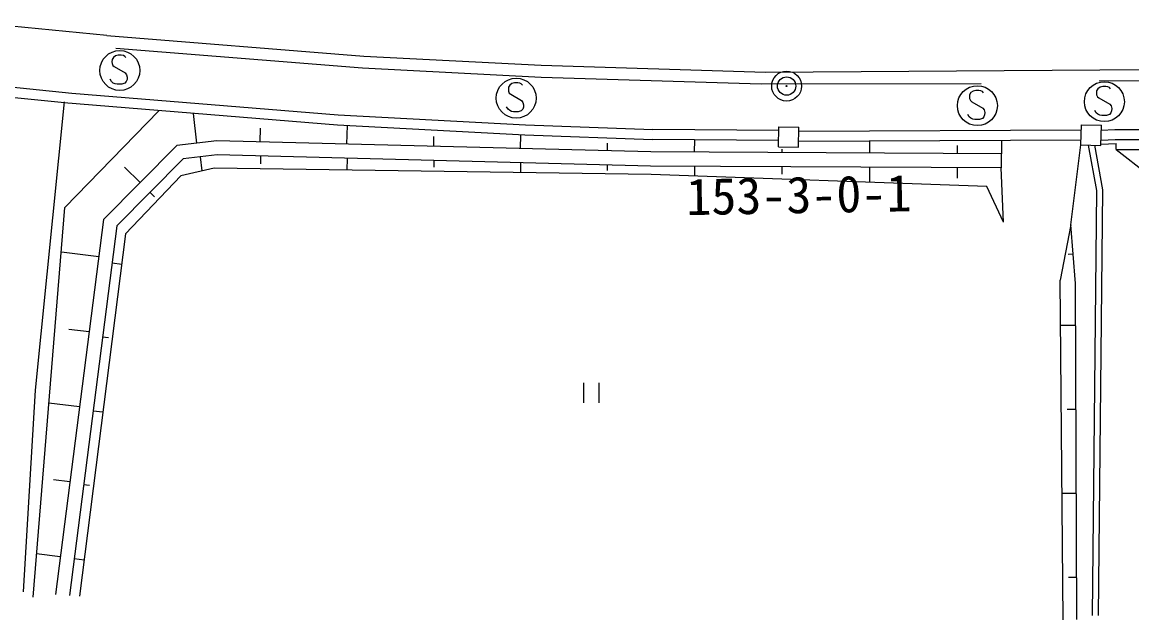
# Model space of a CAD drawing. Units: millimetres, scale not verified. Extents: x 40000 to 680000, y 20000 to 380000.
# Drawn here: x 155966 to 211287, y 242877 to 272681 of the extents above; entities that cross this region are included whole.
import ezdxf
from ezdxf.enums import TextEntityAlignment as Align

# ---------------------------------------------------------------- set-up
doc = ezdxf.new("R2010")
doc.units = ezdxf.units.MM
doc.header["$LTSCALE"] = 1000
doc.layers.add('M-BGD', color=7, linetype='Continuous', lineweight=25)
doc.layers.add('M-BMK-SRVR', color=3, linetype='Continuous', lineweight=25)
doc.styles.add('ＭＳ ゴシック', font='')
doc.styles.get('ＭＳ ゴシック').set_extended_font_data('MS Gothic')

msp = doc.modelspace()

# ---------------------------------------------------------------- linework, layer by layer
at = {"layer": 'M-BGD'}
for p, q in [((160180, 272016), (153448, 272681)), ((160180, 272016), (173006, 270988)), ((160636, 271388), (172928, 270410)), ((173006, 270988), (181844, 270539)), ((181844, 270539), (193026, 270192)), ((172928, 270410), (181835, 269936)), ((193026, 270192), (209691, 270310)), ((209691, 270310), (226112, 270373)), ((151180, 269874), (158447, 269146)), ((181835, 269936), (192813, 269599)), ((192813, 269599), (203773, 269629)), ((209662, 269764), (226110, 269816)), ((151130, 269377), (158082, 268680)), ((158447, 269146), (171721, 268058)), ((156633, 254333), (158072, 268706)), ((158082, 268680), (158049, 268677)), ((158049, 268677), (171687, 267559)), ((158100, 263433), (162778, 268261)), ((164666, 266650), (164502, 268125)), ((171721, 268058), (181055, 267554)), ((167828, 266706), (167846, 267399)), ((171687, 267559), (181032, 267055)), ((172156, 266596), (172180, 267533)), ((181055, 267554), (187409, 267324)), ((193681, 267273), (187409, 267324)), ((193667, 266464), (193684, 267464)), ((193684, 267464), (194684, 267447)), ((194667, 266447), (194684, 267447)), ((194681, 267251), (208767, 267314)), ((208750, 266561), (208773, 267561)), ((208773, 267561), (209772, 267539)), ((209750, 266539), (209772, 267539)), ((209767, 267300), (210444, 267327)), ((210444, 267327), (225116, 267370)), ((165664, 266762), (163669, 266539)), ((187306, 266208), (165664, 266762)), ((176485, 266485), (176497, 266973)), ((180813, 266374), (180831, 267065)), ((181032, 267055), (187398, 266824)), ((185142, 266263), (185152, 266648)), ((193673, 266773), (187398, 266824)), ((189491, 266197), (189494, 266807)), ((194672, 266751), (208756, 266814)), ((198230, 266152), (198233, 266767)), ((204788, 266796), (204781, 265418)), ((209756, 266799), (210454, 266828)), ((210454, 266828), (225105, 266870)), ((163669, 266539), (160022, 262840)), ((204785, 266118), (187306, 266208)), ((193667, 266464), (194667, 266447)), ((193860, 266174), (193861, 266346)), ((202600, 266129), (202602, 266524)), ((208249, 262572), (208750, 266561)), ((208750, 266561), (209750, 266539)), ((209540, 264291), (209131, 266553)), ((209840, 264317), (209437, 266546)), ((209751, 266599), (210506, 266629)), ((210507, 266328), (210506, 266629)), ((210507, 266332), (212091, 265097)), ((210546, 266328), (226095, 266373)), ((163993, 265871), (160686, 262517)), ((165694, 266061), (163993, 265871)), ((164843, 265966), (164922, 265261)), ((187295, 265508), (165694, 266061)), ((167854, 266005), (167844, 265623)), ((172174, 265895), (172159, 265303)), ((176494, 265784), (176486, 265457)), ((180815, 265674), (180802, 265174)), ((185135, 265563), (185128, 265291)), ((161845, 264690), (161070, 265454)), ((163872, 265022), (161118, 262126)), ((165541, 265402), (163872, 265022)), ((187320, 265077), (165541, 265402)), ((204781, 265418), (187295, 265508)), ((204052, 264491), (187320, 265077)), ((189479, 265497), (189477, 265001)), ((193847, 265475), (193845, 265099)), ((198215, 265453), (198211, 264695)), ((202582, 265432), (202580, 264898)), ((204894, 262710), (204766, 265421)), ((204886, 262713), (204052, 264491)), ((162339, 264194), (162570, 263966)), ((209324, 243091), (209540, 264291)), ((209624, 243088), (209840, 264317)), ((156509, 244006), (158100, 263433)), ((160022, 262840), (157622, 244142)), ((160686, 262517), (158322, 244096)), ((208249, 262572), (207707, 259814)), ((208476, 259644), (208249, 262572)), ((161118, 262126), (158821, 244052)), ((159782, 260971), (157918, 261210)), ((160449, 260675), (160926, 260614)), ((208363, 261108), (208118, 261089)), ((207871, 242877), (207711, 259812)), ((208543, 242890), (208476, 259644)), ((159302, 257231), (158287, 257361)), ((208485, 257550), (207732, 257547)), ((159977, 256991), (160265, 256954)), ((183958, 254693), (183959, 253693)), ((183958, 254693), (183959, 253693)), ((184726, 253693), (184725, 254693)), ((184726, 253693), (184725, 254693)), ((156035, 244277), (156633, 254333)), ((158822, 253491), (157302, 253686)), ((159504, 253306), (159989, 253244)), ((208501, 253361), (208064, 253360)), ((158342, 249752), (157533, 249855)), ((159031, 249622), (159325, 249584)), ((208518, 249173), (207811, 249170)), ((157862, 246012), (156686, 246163)), ((158558, 245938), (159053, 245874)), ((208535, 244984), (208125, 244983))]:
    msp.add_line(p, q, dxfattribs=at)
for points in [[(161141, 270918), (161086, 270978), (161011, 271013), (160906, 271033), (160751, 271032), (160621, 270997), (160511, 270922), (160446, 270812), (160442, 270697), (160447, 270622), (160487, 270522), (160557, 270467), (161102, 270153), (161162, 270063), (161202, 269938), (161192, 269818), (161157, 269723), (161087, 269633), (160932, 269588), (160702, 269587), (160602, 269602), (160507, 269647), (160427, 269722), (160357, 269837)], [(180905, 269539), (180850, 269599), (180775, 269634), (180670, 269654), (180515, 269654), (180385, 269619), (180275, 269544), (180210, 269434), (180205, 269319), (180210, 269244), (180250, 269144), (180320, 269089), (180865, 268774), (180925, 268684), (180965, 268559), (180955, 268439), (180920, 268344), (180851, 268254), (180696, 268209), (180466, 268209), (180366, 268224), (180271, 268269), (180190, 268344), (180120, 268459)], [(210229, 269360), (210174, 269420), (210099, 269455), (209994, 269475), (209839, 269475), (209709, 269440), (209599, 269365), (209534, 269255), (209529, 269140), (209534, 269065), (209575, 268965), (209645, 268910), (210190, 268595), (210250, 268505), (210290, 268381), (210280, 268261), (210245, 268165), (210175, 268075), (210020, 268030), (209790, 268030), (209690, 268045), (209595, 268090), (209515, 268165), (209445, 268280)], [(203898, 269163), (203843, 269223), (203768, 269258), (203663, 269278), (203508, 269278), (203378, 269243), (203268, 269168), (203203, 269058), (203198, 268943), (203203, 268868), (203243, 268768), (203313, 268713), (203858, 268398), (203918, 268308), (203959, 268183), (203949, 268063), (203914, 267968), (203844, 267878), (203689, 267833), (203459, 267833), (203359, 267848), (203264, 267893), (203184, 267968), (203114, 268083)]]:
    msp.add_lwpolyline(points, dxfattribs=at)
for centre in [(160832, 270273), (180595, 268894), (203588, 268518), (209920, 268715)]:
    msp.add_circle(centre, 995, dxfattribs=at)
at = {"layer": 'M-BMK-SRVR'}
for radius in [746, 458, 22.5]:
    msp.add_circle((194078, 269496), radius, dxfattribs=at)

# ---------------------------------------------------------------- texts
at = {"layer": 'M-BMK-SRVR', "style": 'ＭＳ ゴシック'}
msp.add_text('153-3-0-1', height=1833, rotation=1, dxfattribs=at).set_placement((189100, 262508), align=Align.BOTTOM_LEFT)

doc.saveas('drawing.dxf')
